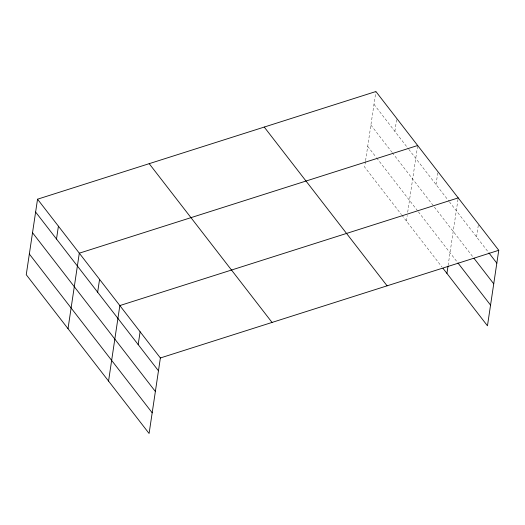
<?xml version="1.0" encoding="UTF-8"?>
<svg xmlns="http://www.w3.org/2000/svg" width="525" height="525" viewBox="0 0 525 525"><rect width="100%" height="100%" fill="white"/><g stroke="black" fill="none" stroke-linecap="round" stroke-linejoin="round"><path stroke-width="0.39" stroke-dasharray="2.62 1.97" d="M365.452 161.47L364.619 167.035L401.415 214.587M365.571 160.67L375.907 91.527M394.872 131.355L396.67 119.319M406.389 221.018L407.223 215.447M407.695 212.264L417.67 145.51M436.026 184.544L437.942 171.708M448.114 265.453L458.213 197.905M476.562 236.933L478.478 224.096M373.99 104.363L408.299 148.706M408.791 149.349L448.875 201.154M449.374 201.79L488.427 252.269M370.899 125.048L391.781 152.033M392.28 152.677L472.979 256.974M367.71 146.357L376.163 157.277M376.661 157.92L417.88 211.194M418.379 211.838L457.433 262.31M401.914 215.23L441.984 267.022"/><path stroke-width="0.79" d="M37.538 199.198L26.25 274.706L149.093 433.473L160.381 357.965L37.538 199.198L375.907 91.527L498.75 250.294L487.462 325.802L442.969 268.295M56.497 239.026L58.419 226.19M68.014 328.683L79.301 253.181L417.67 145.51M97.65 292.208L99.573 279.372M108.557 381.078L119.838 305.57L458.213 197.905M138.193 344.603L140.109 331.767M446.926 273.407L447.996 266.247M160.381 357.965L498.75 250.294M488.919 252.906L496.834 263.13M473.963 258.254L493.743 283.815M457.925 262.953L490.553 305.123M264.246 127.063L387.089 285.823M149.198 163.669L272.042 322.435M35.615 212.034L158.458 370.801M32.524 232.713L155.367 391.479M29.341 254.021L152.184 412.788"/></g></svg>
